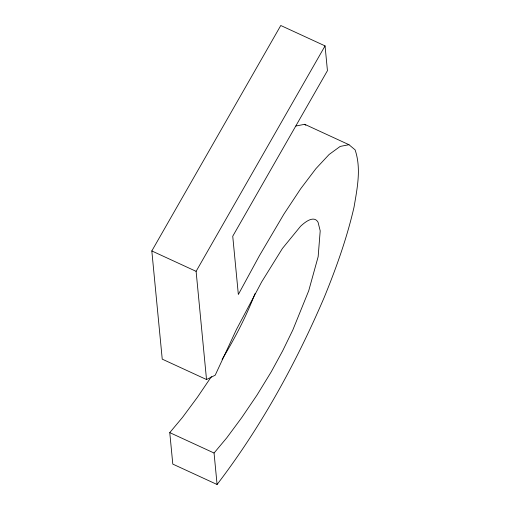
<?xml version="1.0" encoding="UTF-8"?>
<svg xmlns="http://www.w3.org/2000/svg" width="510" height="510" viewBox="0 0 510 510"><rect width="100%" height="100%" fill="white"/><g stroke="black" fill="none" stroke-linecap="round" stroke-linejoin="round"><path stroke-width="0.76" d="M255 293.652C246.19 316.557 234.791 338.417 222.092 359.384M217.081 484.5L214.053 453.02L226.797 437.79L241.683 417.684L257.014 395.072L271.256 371.809L282.68 350.816L292.81 330.034L308.703 290.808L318.151 256.715L320.203 230.845L318.081 222.334A96.129 21.783 -65.3 0 0 300.556 226.287L282.451 248.421L261.687 281.871L236.481 329.409L215.201 375.201L206.524 379.542L162.237 359.142L151.821 250.945L280.774 25.5L325.055 45.9L327.439 70.667L232.738 236.232L238.348 294.474L259.399 255.733L283.923 214.085L300.69 188.745L315.894 168.676L329.109 154.492L340.183 146.421L348.967 144.7L355.094 149.851C361.418 168.421 357.223 188.254 354.061 207.009C346.934 238.081 336.211 268.145 324.13 297.598C295.781 363.7 260.82 427.291 217.081 484.5L172.801 464.1L169.766 432.62L182.51 417.39L197.402 397.284L211.414 376.609M206.524 379.542L196.108 271.345L325.055 45.9M295.902 126.021L304.687 124.3L348.967 144.7M151.821 250.945L196.108 271.345M169.766 432.62L214.053 453.02M304.687 124.3L305.796 125.237"/></g></svg>
